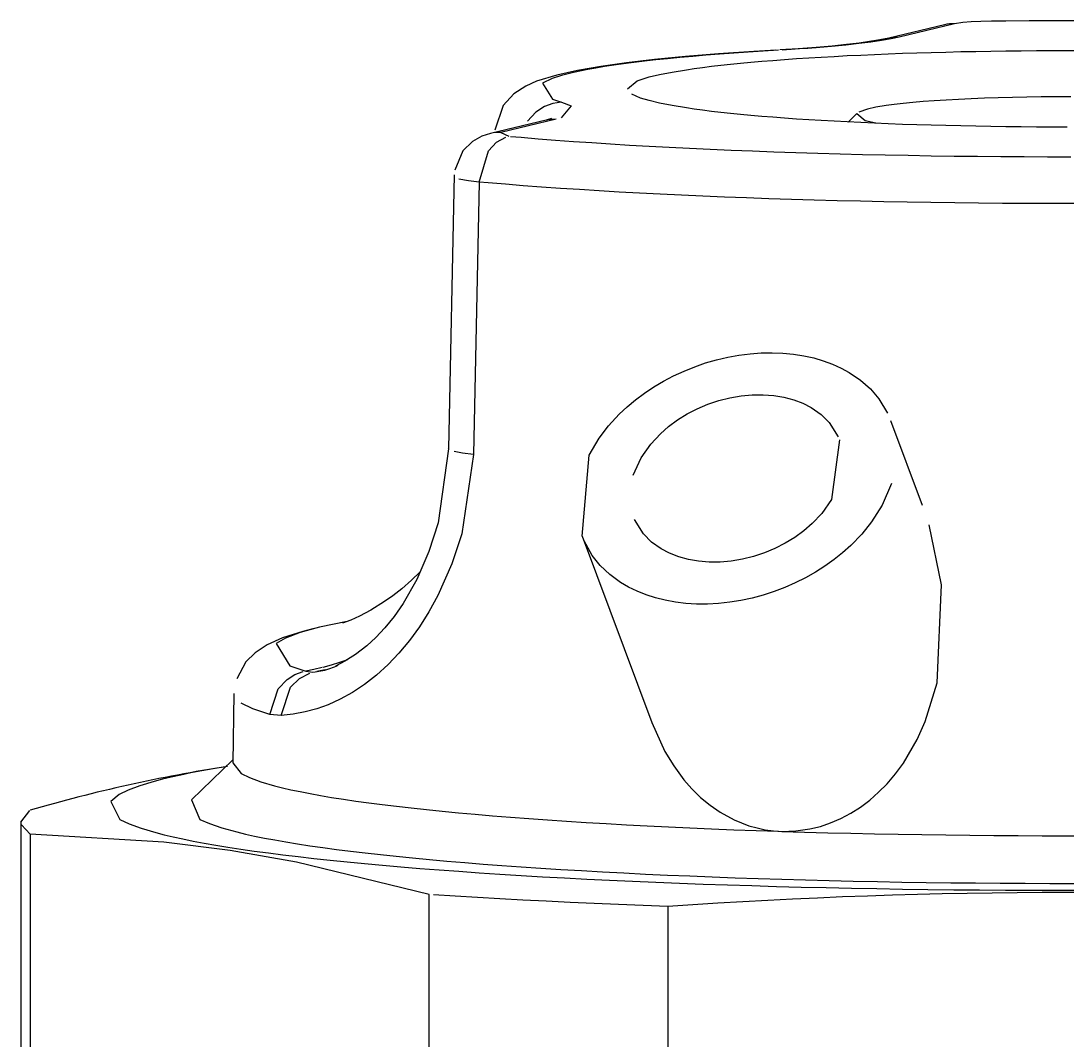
# Model space of a CAD drawing. Header units: millimetres. Extents: x 441156 to 441876, y 4514765 to 4515211.
# Drawn here: x 441593.1931 to 441593.2526, y 4515154.0418 to 4515154.0998 of the extents above; entities that cross this region are included whole.
import ezdxf

# ---------------------------------------------------------------- set-up
doc = ezdxf.new("R2010")
doc.units = ezdxf.units.MM
doc.layers.add('Terminale_sfiato', color=7, linetype='Continuous')

msp = doc.modelspace()

# ---------------------------------------------------------------- linework, layer by layer
at = {"layer": 'Terminale_sfiato', "color": 254, "linetype": 'Continuous'}
for p, q in [((441593.2461963138, 4515154.099668151), (441593.2430374305, 4515154.09891173)), ((441593.2456141264, 4515154.099608931), (441593.2424552431, 4515154.09885251)), ((441593.240640217, 4515154.094562425), (441593.2401495135, 4515154.094075464)), ((441593.2229600949, 4515154.094184232), (441593.2198011908, 4515154.093427805)), ((441593.2235422822, 4515154.094243452), (441593.2203833781, 4515154.093487025)), ((441593.2232665786, 4515154.094270693), (441593.2229600949, 4515154.094184232)), ((441593.2200513651, 4515154.093522525), (441593.2200507525, 4515154.093487565)), ((441593.2177358917, 4515154.091079105), (441593.2174206437, 4515154.075492663)), ((441593.2191632973, 4515154.090660386), (441593.2188356052, 4515154.075168245)), ((441593.2443801439, 4515154.072258892), (441593.2425743055, 4515154.077086295)), ((441593.2174206476, 4515154.075492682), (441593.2174337266, 4515154.075516032)), ((441593.2250128314, 4515154.070516887), (441593.228978175, 4515154.059916651)), ((441593.2098281646, 4515154.062799058), (441593.2102728894, 4515154.062874145)), ((441593.2052071578, 4515154.061570924), (441593.2051378895, 4515154.057617657)), ((441593.2079040179, 4515154.060308601), (441593.2072463406, 4515154.060365496)), ((441593.2051410666, 4515154.057798975), (441593.202792752, 4515154.055509203)), ((441593.1930942032, 4515154.054242954), (441593.1930942032, 4515154.030216366)), ((441593.1936132465, 4515154.053559479), (441593.1936132465, 4515154.036506255)), ((441593.2163123654, 4515154.033079637), (441593.2163123654, 4515154.050132861)), ((441593.2298950843, 4515154.049449388), (441593.2298950843, 4515154.032396163))]:
    msp.add_line(p, q, dxfattribs=at)
for points in [[(441593.2483032424, 4515154.099810477, 0), (441593.2480974898, 4515154.099807976, 0), (441593.2478948241, 4515154.099803997, 0), (441593.2476909795, 4515154.099798383, 0), (441593.2474933717, 4515154.099791274, 0), (441593.2473087164, 4515154.099782978, 0), (441593.2471325876, 4515154.099773376, 0), (441593.2469615557, 4515154.099762199, 0), (441593.2468020872, 4515154.099749789, 0), (441593.24665936, 4515154.099736634, 0), (441593.2465296356, 4515154.099722493, 0), (441593.2464107082, 4515154.099707012, 0), (441593.2463073633, 4515154.099690703, 0), (441593.246248196, 4515154.099679563, 0), (441593.2461963138, 4515154.099668151, 0)], [(441593.2531045691, 4515154.099828365, 0), (441593.2517730353, 4515154.099827958, 0), (441593.2504422425, 4515154.099824065, 0), (441593.2491133915, 4515154.099816691, 0), (441593.2483032424, 4515154.099810477, 0)], [(441593.2424552431, 4515154.09885251, 0), (441593.2421821649, 4515154.098792468, 0), (441593.2418248793, 4515154.09872527, 0), (441593.2413519558, 4515154.098648918, 0), (441593.2407611276, 4515154.098567086, 0), (441593.2400543249, 4515154.098483058, 0), (441593.2392373988, 4515154.098399671, 0), (441593.2383182712, 4515154.098319201, 0), (441593.2373058441, 4515154.098243413, 0), (441593.2362588616, 4515154.098176572, 0), (441593.2360323272, 4515154.098163461, 0)], [(441593.2430374305, 4515154.09891173, 0), (441593.2428190681, 4515154.098862151, 0), (441593.2425809861, 4515154.098813266, 0), (441593.2423234745, 4515154.098765136, 0), (441593.2420468471, 4515154.098717818, 0), (441593.2417514407, 4515154.09867137, 0), (441593.2414376155, 4515154.098625849, 0), (441593.2411057537, 4515154.09858131, 0), (441593.2407562596, 4515154.098537808, 0), (441593.2403895591, 4515154.098495396, 0), (441593.2400060988, 4515154.098454125, 0), (441593.2396063461, 4515154.098414045, 0), (441593.2391907878, 4515154.098375206, 0), (441593.2387599305, 4515154.098337654, 0), (441593.2383142989, 4515154.098301436, 0), (441593.2378544359, 4515154.098266595, 0), (441593.237380902, 4515154.098233175, 0), (441593.2368942739, 4515154.098201214, 0), (441593.2363951446, 4515154.098170754, 0), (441593.2361743012, 4515154.098157982, 0)], [(441593.2430374305, 4515154.09891173, 0), (441593.2429554434, 4515154.098912813, 0), (441593.2428735563, 4515154.098910861, 0), (441593.2427918689, 4515154.098905875, 0), (441593.2427104806, 4515154.098897863, 0), (441593.2426294907, 4515154.098886834, 0), (441593.2425489977, 4515154.0988728, 0), (441593.2424690999, 4515154.09885578, 0), (441593.2424579869, 4515154.098853164, 0)], [(441593.2360323272, 4515154.098163461, 0), (441593.2347818519, 4515154.098088389, 0), (441593.2327695466, 4515154.097949364, 0), (441593.2308840082, 4515154.097794822, 0), (441593.2291350896, 4515154.09762491, 0), (441593.2275301006, 4515154.097439216, 0), (441593.2260724041, 4515154.097236067, 0), (441593.224758001, 4515154.097010632, 0), (441593.2235652146, 4515154.096748477, 0), (441593.2224264254, 4515154.096398258, 0), (441593.221806991, 4515154.096123585, 0), (441593.2213831506, 4515154.095870983, 0), (441593.2211192122, 4515154.095672432, 0), (441593.2208926172, 4515154.095465817, 0), (441593.2206968906, 4515154.095249851, 0), (441593.2205266372, 4515154.095021184, 0), (441593.2203799784, 4515154.094777478, 0), (441593.2202575774, 4515154.094518077, 0), (441593.2201614951, 4515154.094244166, 0), (441593.2200888325, 4515154.09392795, 0), (441593.2200542325, 4515154.093608598, 0), (441593.2200513541, 4515154.093521896, 0)], [(441593.2361743012, 4515154.098157982, 0), (441593.2353062612, 4515154.098106703, 0), (441593.2344592839, 4515154.098052814, 0), (441593.2336344012, 4515154.097996381, 0), (441593.2328326181, 4515154.097937474, 0), (441593.2320549115, 4515154.097876163, 0), (441593.2313022288, 4515154.097812525, 0), (441593.2305754871, 4515154.097746637, 0), (441593.2298755719, 4515154.097678578, 0), (441593.2292033357, 4515154.09760843, 0), (441593.2285595977, 4515154.097536282, 0), (441593.2279451423, 4515154.097462218, 0), (441593.2273607178, 4515154.097386332, 0), (441593.2268070366, 4515154.097308714, 0), (441593.226284773, 4515154.097229458, 0), (441593.2257945634, 4515154.097148663, 0), (441593.2253370049, 4515154.097066426, 0), (441593.2249126552, 4515154.096982847, 0), (441593.2245220313, 4515154.096898029, 0), (441593.2241656089, 4515154.096812073, 0), (441593.2238438224, 4515154.096725087, 0), (441593.2235570638, 4515154.096637174, 0), (441593.2233056825, 4515154.096548443, 0), (441593.2230899847, 4515154.096459, 0), (441593.2229102333, 4515154.096368957, 0), (441593.2227666472, 4515154.096278422, 0), (441593.2226594015, 4515154.096187505, 0), (441593.2225886266, 4515154.096096316, 0), (441593.2225544089, 4515154.096004969, 0), (441593.2225567901, 4515154.095913573, 0), (441593.2225957673, 4515154.09582224, 0), (441593.2226712929, 4515154.095731081, 0), (441593.222783275, 4515154.095640208, 0), (441593.2229315771, 4515154.09554973, 0), (441593.2231160185, 4515154.095459758, 0), (441593.2233363746, 4515154.095370403, 0), (441593.2235923768, 4515154.095281772, 0), (441593.2238438224, 4515154.095205345, 0)], [(441593.2275942032, 4515154.095965216, 0), (441593.2276094325, 4515154.096041258, 0), (441593.227655102, 4515154.096117208, 0), (441593.2277311558, 4515154.096192973, 0), (441593.2278375015, 4515154.096268459, 0), (441593.2279740094, 4515154.096343577, 0), (441593.2281405132, 4515154.096418234, 0), (441593.22833681, 4515154.096492338, 0), (441593.2285626608, 4515154.096565801, 0), (441593.2288177903, 4515154.096638531, 0), (441593.2291018877, 4515154.096710442, 0), (441593.2294146068, 4515154.096781444, 0), (441593.2297555667, 4515154.096851452, 0), (441593.230124352, 4515154.09692038, 0), (441593.2305205134, 4515154.096988144, 0), (441593.2309435681, 4515154.097054663, 0), (441593.2313930008, 4515154.097119854, 0), (441593.2318682639, 4515154.097183638, 0), (441593.2323687783, 4515154.097245937, 0), (441593.2328939343, 4515154.097306677, 0), (441593.2334430921, 4515154.097365782, 0), (441593.2340155825, 4515154.09742318, 0), (441593.2346107081, 4515154.097478802, 0), (441593.2352277439, 4515154.097532581, 0), (441593.235865938, 4515154.09758445, 0), (441593.2365245129, 4515154.097634345, 0), (441593.2372026662, 4515154.097682208, 0), (441593.2378995718, 4515154.097727978, 0), (441593.2386143805, 4515154.097771601, 0), (441593.2393462215, 4515154.097813022, 0), (441593.2400942031, 4515154.097852193, 0), (441593.240857414, 4515154.097889065, 0), (441593.2416349244, 4515154.097923593, 0), (441593.242425787, 4515154.097955734, 0), (441593.2432290383, 4515154.097985451, 0), (441593.2440436995, 4515154.098012706, 0), (441593.2448687782, 4515154.098037467, 0), (441593.2457032692, 4515154.098059703, 0), (441593.2465461557, 4515154.098079387, 0), (441593.2473964108, 4515154.098096495, 0), (441593.2482529986, 4515154.098111007, 0), (441593.2491148756, 4515154.098122905, 0), (441593.2499809915, 4515154.098132174, 0), (441593.2508502912, 4515154.098138802, 0), (441593.2517217157, 4515154.098142782, 0), (441593.252594203, 4515154.098144109, 0), (441593.2534666905, 4515154.098142782, 0)], [(441593.2361743012, 4515154.098157982, 0), (441593.2361266161, 4515154.098162834, 0), (441593.2360789891, 4515154.098164644, 0), (441593.2360318209, 4515154.098163432, 0)], [(441593.2525942033, 4515154.093786323, 0), (441593.2517217159, 4515154.09378765, 0), (441593.2508502915, 4515154.09379163, 0), (441593.2499809918, 4515154.093798258, 0), (441593.2491148758, 4515154.093807527, 0), (441593.2482529989, 4515154.093819425, 0), (441593.2473964111, 4515154.093833936, 0), (441593.2465461559, 4515154.093851045, 0), (441593.2457032694, 4515154.093870729, 0), (441593.2448687785, 4515154.093892965, 0), (441593.2440436998, 4515154.093917726, 0), (441593.2432290385, 4515154.093944981, 0), (441593.2424257873, 4515154.093974697, 0), (441593.2416349247, 4515154.094006839, 0), (441593.2408574143, 4515154.094041367, 0), (441593.2400942033, 4515154.094078239, 0), (441593.2393462217, 4515154.09411741, 0), (441593.2386143808, 4515154.094158831, 0), (441593.2378995721, 4515154.094202454, 0), (441593.2372026665, 4515154.094248224, 0), (441593.2365245131, 4515154.094296087, 0), (441593.2358659382, 4515154.094345982, 0), (441593.2352277441, 4515154.094397851, 0), (441593.2346107083, 4515154.09445163, 0), (441593.2340155827, 4515154.094507252, 0), (441593.2334430923, 4515154.09456465, 0), (441593.2328939345, 4515154.094623756, 0), (441593.2323687784, 4515154.094684495, 0), (441593.231868264, 4515154.094746795, 0), (441593.2313930009, 4515154.094810578, 0), (441593.2309435682, 4515154.09487577, 0), (441593.2305205135, 4515154.094942288, 0), (441593.2301243522, 4515154.095010052, 0), (441593.2297555669, 4515154.095078981, 0), (441593.2294146069, 4515154.095148988, 0), (441593.2291018878, 4515154.09521999, 0), (441593.2288177904, 4515154.0952919, 0), (441593.2285626609, 4515154.095364631, 0), (441593.2283368101, 4515154.095438094, 0), (441593.2281405132, 4515154.095512198, 0), (441593.2279740094, 4515154.095586855, 0), (441593.2278375015, 4515154.095661973, 0), (441593.2277311559, 4515154.09573746, 0), (441593.227655102, 4515154.095813224, 0), (441593.2276094325, 4515154.095889173, 0), (441593.2275942032, 4515154.095965216, 0)], [(441593.2527996224, 4515154.09551664, 0), (441593.2523807646, 4515154.095516628, 0), (441593.251962167, 4515154.095515341, 0), (441593.2515443393, 4515154.095512782, 0), (441593.2511277908, 4515154.095508954, 0), (441593.2507130288, 4515154.095503862, 0), (441593.2503005587, 4515154.09549751, 0), (441593.2498908832, 4515154.095489909, 0), (441593.2494845012, 4515154.095481065, 0), (441593.2490819079, 4515154.095470991, 0), (441593.2486835938, 4515154.095459699, 0), (441593.2482900441, 4515154.095447201, 0), (441593.2479017384, 4515154.095433515, 0), (441593.2475191498, 4515154.095418655, 0), (441593.2471427443, 4515154.095402641, 0), (441593.2467729806, 4515154.095385492, 0), (441593.2464103092, 4515154.095367229, 0), (441593.2460551718, 4515154.095347873, 0), (441593.2457080013, 4515154.095327449, 0), (441593.2453692206, 4515154.095305982, 0), (441593.2450392424, 4515154.095283497, 0), (441593.2447184687, 4515154.095260022, 0), (441593.2444072904, 4515154.095235585, 0), (441593.2441060866, 4515154.095210218, 0), (441593.2438152243, 4515154.095183949, 0), (441593.2435350578, 4515154.095156812, 0), (441593.2432659285, 4515154.095128839, 0), (441593.2430081642, 4515154.095100065, 0), (441593.2427620791, 4515154.095070523, 0), (441593.2425279728, 4515154.095040252, 0), (441593.2423061308, 4515154.095009287, 0), (441593.2420968231, 4515154.094977666, 0), (441593.2419003049, 4515154.094945427, 0), (441593.2417168156, 4515154.094912611, 0), (441593.2415465786, 4515154.094879256, 0), (441593.2413898016, 4515154.094845404, 0), (441593.2412466753, 4515154.094811095, 0), (441593.2411173743, 4515154.094776372, 0), (441593.241002056, 4515154.094741277, 0), (441593.240900861, 4515154.094705853, 0), (441593.2408139125, 4515154.094670142, 0), (441593.2407413165, 4515154.094634188, 0), (441593.2406831613, 4515154.094598036, 0), (441593.240640217, 4515154.094562425, 0)], [(441593.2238438224, 4515154.095205345, 0), (441593.2237603283, 4515154.095201622, 0), (441593.2236769359, 4515154.095194868, 0), (441593.2235937469, 4515154.095185093, 0), (441593.2235108625, 4515154.095172308, 0), (441593.2234283838, 4515154.095156529, 0), (441593.2233464113, 4515154.095137776, 0), (441593.2232650447, 4515154.09511607, 0), (441593.2231843833, 4515154.09509144, 0), (441593.2231045254, 4515154.095063913, 0), (441593.2230255681, 4515154.095033525, 0), (441593.2229476078, 4515154.095000311, 0), (441593.2228707394, 4515154.094964313, 0), (441593.2227950565, 4515154.094925575, 0), (441593.2227206514, 4515154.094884142, 0), (441593.2226476147, 4515154.094840067, 0), (441593.2225760354, 4515154.094793404, 0), (441593.2225060007, 4515154.094744207, 0), (441593.2224375959, 4515154.094692538, 0), (441593.2223709043, 4515154.09463846, 0), (441593.2223060074, 4515154.094582038, 0), (441593.222242984, 4515154.094523341, 0), (441593.222181911, 4515154.09446244, 0), (441593.2221228628, 4515154.094399411, 0), (441593.2220659112, 4515154.094334329, 0), (441593.2220111258, 4515154.094267275, 0), (441593.2219585733, 4515154.094198328, 0), (441593.2219083176, 4515154.094127575, 0), (441593.2218604201, 4515154.0940551, 0), (441593.221814939, 4515154.093980992, 0), (441593.2217719298, 4515154.093905342, 0), (441593.2217684047, 4515154.093898871, 0)], [(441593.2238438224, 4515154.095205345, 0), (441593.2240104445, 4515154.095154263, 0), (441593.2241565106, 4515154.095102706, 0), (441593.2242818425, 4515154.095050735, 0), (441593.2243862877, 4515154.094998416, 0), (441593.2244697189, 4515154.094945809, 0), (441593.2245320345, 4515154.094892981, 0), (441593.2245731584, 4515154.094839997, 0), (441593.2245930408, 4515154.094786919, 0), (441593.2245916572, 4515154.094733813, 0), (441593.2245690093, 4515154.094680743, 0), (441593.2245251249, 4515154.094627775, 0), (441593.2244600573, 4515154.094574973, 0), (441593.2243738858, 4515154.0945224, 0), (441593.2242667155, 4515154.094470122, 0), (441593.2241386768, 4515154.094418202, 0), (441593.2239899258, 4515154.094366702, 0), (441593.2238206436, 4515154.094315687, 0), (441593.2236310366, 4515154.094265217, 0), (441593.2235422822, 4515154.094243452, 0)], [(441593.240640217, 4515154.094562425, 0), (441593.2406108594, 4515154.09452601, 0), (441593.2405961015, 4515154.094489526, 0), (441593.2405959615, 4515154.094453021, 0), (441593.2406104396, 4515154.094416536, 0), (441593.240639518, 4515154.094380119, 0), (441593.2406831613, 4515154.094343811, 0), (441593.2407413164, 4515154.094307659, 0), (441593.2408139124, 4515154.094271705, 0), (441593.2409008609, 4515154.094235995, 0), (441593.241002056, 4515154.094200571, 0), (441593.2411173743, 4515154.094165476, 0), (441593.2412466753, 4515154.094130753, 0), (441593.2413898015, 4515154.094096445, 0), (441593.2415465786, 4515154.094062592, 0), (441593.2417168155, 4515154.094029238, 0), (441593.2419003049, 4515154.093996421, 0), (441593.2419056556, 4515154.093995506, 0)], [(441593.2235422822, 4515154.094243452, 0), (441593.2234602952, 4515154.094244535, 0), (441593.2233784082, 4515154.094242583, 0), (441593.2232967207, 4515154.094237599, 0), (441593.2232153324, 4515154.094229585, 0), (441593.2231343425, 4515154.094218556, 0), (441593.2230538495, 4515154.094204523, 0), (441593.2229739517, 4515154.094187502, 0), (441593.2229600949, 4515154.094184232, 0)], [(441593.2198011943, 4515154.093427806, 0), (441593.2196566387, 4515154.093389965, 0), (441593.2195383786, 4515154.093353757, 0), (441593.2194228767, 4515154.093313271, 0), (441593.219305595, 4515154.093266455, 0), (441593.2191825811, 4515154.093210566, 0), (441593.2190516907, 4515154.093142695, 0), (441593.2189132812, 4515154.093060426, 0), (441593.2187703614, 4515154.092962639, 0), (441593.2186273573, 4515154.092849657, 0), (441593.2184884362, 4515154.092722615, 0), (441593.2183567728, 4515154.09258286, 0), (441593.218234634, 4515154.092431714, 0), (441593.2181236523, 4515154.092270441, 0), (441593.2180250412, 4515154.092100269, 0), (441593.2179397296, 4515154.091922404, 0), (441593.2178684421, 4515154.091738053, 0), (441593.2178117444, 4515154.091548427, 0), (441593.2177665836, 4515154.091334268, 0), (441593.2177404164, 4515154.091120006, 0), (441593.2177331451, 4515154.090973131, 0)], [(441593.2191631812, 4515154.090660396, 0), (441593.2191709777, 4515154.090854136, 0), (441593.2191894863, 4515154.091047367, 0), (441593.2192185957, 4515154.091238922, 0), (441593.2192581301, 4515154.091427646, 0), (441593.2193078514, 4515154.091612402, 0), (441593.2193674596, 4515154.091792076, 0), (441593.2194365955, 4515154.091965585, 0), (441593.2195148421, 4515154.092131882, 0), (441593.2196017278, 4515154.092289966, 0), (441593.2196967286, 4515154.092438881, 0), (441593.2197992718, 4515154.092577732, 0), (441593.2199087393, 4515154.09270568, 0), (441593.2200244708, 4515154.092821956, 0), (441593.2201457687, 4515154.092925856, 0), (441593.2202719018, 4515154.093016755, 0), (441593.2204021093, 4515154.093094104, 0), (441593.2205356065, 4515154.093157439, 0), (441593.2206715883, 4515154.093206376, 0), (441593.2208092349, 4515154.093240621, 0), (441593.2209477165, 4515154.093259966, 0)], [(441593.2200531542, 4515154.09348814, 0), (441593.220051364, 4515154.093522464, 0)], [(441593.2203833781, 4515154.093487025, 0), (441593.2203205122, 4515154.093469768, 0), (441593.2202742753, 4515154.093452116, 0), (441593.2202444531, 4515154.093433666, 0), (441593.2202327947, 4515154.093415062, 0), (441593.2202390123, 4515154.093396964, 0), (441593.2202624229, 4515154.093378973, 0), (441593.2203043553, 4515154.093360703, 0), (441593.2203640155, 4515154.093342811, 0), (441593.2204386156, 4515154.093325914, 0), (441593.22052903, 4515154.093309613, 0), (441593.22063798, 4515154.093293584, 0), (441593.2207622184, 4515154.093278422, 0), (441593.2208519865, 4515154.093268966, 0), (441593.2209477165, 4515154.093259966, 0)], [(441593.2209477165, 4515154.093259966, 0), (441593.2215421881, 4515154.093208133, 0)], [(441593.2215421881, 4515154.093208133, 0), (441593.2225063328, 4515154.093128091, 0), (441593.2234976264, 4515154.093050608, 0), (441593.2245151745, 4515154.092975756, 0), (441593.2255580589, 4515154.092903601, 0), (441593.2266253386, 4515154.092834208, 0), (441593.2277160505, 4515154.092767641, 0), (441593.2288292106, 4515154.092703959, 0), (441593.2299638143, 4515154.09264322, 0), (441593.2311188378, 4515154.092585478, 0), (441593.2322932392, 4515154.092530785, 0), (441593.2334859584, 4515154.092479193, 0), (441593.2346959194, 4515154.092430744, 0), (441593.2359220305, 4515154.092385486, 0), (441593.2371631852, 4515154.092343457, 0), (441593.2384182637, 4515154.092304697, 0), (441593.2396861333, 4515154.092269239, 0), (441593.2409656503, 4515154.092237117, 0), (441593.2422556599, 4515154.092208358, 0), (441593.2435549982, 4515154.092182989, 0), (441593.2448624928, 4515154.092161033, 0), (441593.2461769639, 4515154.09214251, 0), (441593.2474972254, 4515154.092127436, 0), (441593.248822086, 4515154.092115825, 0), (441593.2501503502, 4515154.092107687, 0), (441593.2514808196, 4515154.09210303, 0), (441593.2528122936, 4515154.092101858, 0)], [(441593.2191631812, 4515154.090660396, 0), (441593.2191629711, 4515154.090660417, 0), (441593.2189719409, 4515154.090679849, 0), (441593.2187922418, 4515154.090700114, 0), (441593.2185511627, 4515154.090731138, 0), (441593.2183373856, 4515154.090763701, 0), (441593.2181505316, 4515154.090798107, 0), (441593.2179959327, 4515154.090833674, 0), (441593.2178798192, 4515154.090868616, 0), (441593.2177965303, 4515154.090904168, 0), (441593.217746886, 4515154.090940622, 0), (441593.2177331401, 4515154.090973039, 0)], [(441593.2530282057, 4515154.089437108, 0), (441593.2516596534, 4515154.089437746, 0), (441593.2502918994, 4515154.089441869, 0), (441593.248926112, 4515154.089449474, 0), (441593.2475634576, 4515154.089460554, 0), (441593.2462051004, 4515154.0894751, 0), (441593.2448522004, 4515154.0894931, 0), (441593.2435059134, 4515154.089514537, 0), (441593.2421673891, 4515154.089539394, 0), (441593.2408377711, 4515154.089567649, 0), (441593.2395181949, 4515154.08959928, 0), (441593.2382097876, 4515154.089634257, 0), (441593.236913667, 4515154.089672552, 0), (441593.23563094, 4515154.089714132, 0), (441593.2343627023, 4515154.089758961, 0), (441593.2331100372, 4515154.089807001, 0), (441593.2318740147, 4515154.089858212, 0), (441593.2306556905, 4515154.089912548, 0), (441593.2294561053, 4515154.089969964, 0), (441593.2282762836, 4515154.09003041, 0), (441593.2271172333, 4515154.090093836, 0), (441593.2259799445, 4515154.090160186, 0), (441593.2248653883, 4515154.090229406, 0), (441593.223774517, 4515154.090301435, 0), (441593.2227082623, 4515154.090376209, 0), (441593.2216675348, 4515154.090453669, 0), (441593.2206532237, 4515154.090533746, 0), (441593.2196661953, 4515154.090616373, 0), (441593.2191632973, 4515154.090660386, 0)], [(441593.2250128314, 4515154.070516887, 0), (441593.2249352351, 4515154.070740619, 0), (441593.2248684313, 4515154.07096808, 0), (441593.2248125015, 4515154.071198993, 0), (441593.2247675136, 4515154.071433078, 0), (441593.2247335226, 4515154.071670048, 0), (441593.2247105699, 4515154.071909615, 0), (441593.2246986834, 4515154.072151487, 0), (441593.2246978777, 4515154.072395369, 0), (441593.2247081536, 4515154.072640966, 0), (441593.2247294987, 4515154.072887975, 0), (441593.224761887, 4515154.073136098, 0), (441593.224805279, 4515154.073385032, 0), (441593.2248596218, 4515154.073634473, 0), (441593.2249248493, 4515154.073884117, 0), (441593.225000882, 4515154.074133662, 0), (441593.2250876271, 4515154.074382802, 0), (441593.2251849792, 4515154.074631233, 0), (441593.2252928194, 4515154.074878654, 0), (441593.2254110166, 4515154.075124762, 0), (441593.2255394266, 4515154.075369258, 0), (441593.2256778929, 4515154.075611846, 0), (441593.225826247, 4515154.075852226, 0), (441593.2259843081, 4515154.076090109, 0), (441593.2261518834, 4515154.076325203, 0), (441593.2263287691, 4515154.076557223, 0), (441593.2265147494, 4515154.076785886, 0), (441593.2267095979, 4515154.077010912, 0), (441593.2269130771, 4515154.077232028, 0), (441593.227124939, 4515154.077448965, 0), (441593.2273449257, 4515154.077661458, 0), (441593.2275727691, 4515154.07786925, 0), (441593.2278081916, 4515154.078072084, 0), (441593.2280509063, 4515154.078269715, 0), (441593.2283006176, 4515154.078461904, 0), (441593.2285570212, 4515154.078648414, 0), (441593.2288198047, 4515154.078829019, 0), (441593.2290886479, 4515154.0790035, 0), (441593.2293632234, 4515154.079171642, 0), (441593.2296431966, 4515154.079333241, 0), (441593.2299282264, 4515154.079488101, 0), (441593.2302179655, 4515154.079636034, 0), (441593.2305120609, 4515154.079776857, 0), (441593.2308101543, 4515154.079910401, 0), (441593.2311118827, 4515154.080036502, 0), (441593.2314168781, 4515154.080155008, 0), (441593.2317247692, 4515154.080265772, 0), (441593.2320351808, 4515154.080368659, 0), (441593.2323477348, 4515154.080463547, 0), (441593.2326620503, 4515154.080550319, 0), (441593.2329777444, 4515154.080628867, 0), (441593.2332944324, 4515154.080699098, 0), (441593.2336117285, 4515154.080760925, 0), (441593.2339292462, 4515154.080814274, 0), (441593.2342465986, 4515154.080859078, 0), (441593.234563399, 4515154.080895284, 0), (441593.2348792615, 4515154.080922848, 0), (441593.2351938013, 4515154.080941735, 0), (441593.2355066351, 4515154.080951924, 0), (441593.2358173818, 4515154.0809534, 0), (441593.2361256627, 4515154.080946163, 0), (441593.2364311024, 4515154.080930222, 0), (441593.2367333287, 4515154.080905595, 0), (441593.2370319733, 4515154.080872313, 0), (441593.2373266724, 4515154.080830418, 0), (441593.237617067, 4515154.080779958, 0), (441593.2379028032, 4515154.080720996, 0), (441593.238183533, 4515154.080653603, 0), (441593.2384589142, 4515154.080577863, 0), (441593.2387286115, 4515154.080493867, 0), (441593.2389922962, 4515154.080401718, 0), (441593.239249647, 4515154.080301527, 0), (441593.2395003504, 4515154.080193417, 0), (441593.239744101, 4515154.08007752, 0), (441593.2399806018, 4515154.079953976, 0), (441593.2402095646, 4515154.079822936, 0), (441593.2404307105, 4515154.079684561, 0), (441593.2406437701, 4515154.079539018, 0), (441593.2408484838, 4515154.079386485, 0), (441593.2410446022, 4515154.079227148, 0), (441593.2412318863, 4515154.0790612, 0), (441593.2414101079, 4515154.078888844, 0), (441593.24157905, 4515154.078710291, 0), (441593.2417385067, 4515154.078525756, 0), (441593.2418882836, 4515154.078335466, 0), (441593.2420281984, 4515154.078139652, 0), (441593.2421580806, 4515154.077938554, 0), (441593.2422777719, 4515154.077732414, 0), (441593.2423871265, 4515154.077521486, 0), (441593.2424860112, 4515154.077306026, 0), (441593.2425743055, 4515154.077086295, 0)], [(441593.2279204896, 4515154.073987897, 0), (441593.227976819, 4515154.074154064, 0), (441593.2280402351, 4515154.074319801, 0), (441593.2281106608, 4515154.074484908, 0), (441593.2281880103, 4515154.074649181, 0), (441593.2282721893, 4515154.074812423, 0), (441593.2283630952, 4515154.074974432, 0), (441593.2284606173, 4515154.075135012, 0), (441593.2285646368, 4515154.075293968, 0), (441593.2286750269, 4515154.075451106, 0), (441593.2287916532, 4515154.075606233, 0), (441593.2289143736, 4515154.075759163, 0), (441593.2290430385, 4515154.075909707, 0), (441593.2291774912, 4515154.076057683, 0), (441593.2293175678, 4515154.07620291, 0), (441593.2294630979, 4515154.076345212, 0), (441593.2296139039, 4515154.076484414, 0), (441593.2297698021, 4515154.076620348, 0), (441593.2299306028, 4515154.076752848, 0), (441593.2300961098, 4515154.076881751, 0), (441593.2302661216, 4515154.077006903, 0), (441593.2304404311, 4515154.077128149, 0), (441593.2306188259, 4515154.077245343, 0), (441593.2308010886, 4515154.07735834, 0), (441593.2309869971, 4515154.077467004, 0), (441593.2311763251, 4515154.077571203, 0), (441593.2313688418, 4515154.077670808, 0), (441593.2315643126, 4515154.0777657, 0), (441593.2317624994, 4515154.077855762, 0), (441593.2319631607, 4515154.077940885, 0), (441593.2321660522, 4515154.078020965, 0), (441593.2323709265, 4515154.078095904, 0), (441593.2325775341, 4515154.07816561, 0), (441593.2327856232, 4515154.07823, 0), (441593.2329949404, 4515154.078288996, 0), (441593.2332052306, 4515154.078342522, 0), (441593.2334162375, 4515154.078390518, 0), (441593.2336277042, 4515154.078432922, 0), (441593.2338393729, 4515154.078469684, 0), (441593.2340509859, 4515154.078500758, 0), (441593.2342622852, 4515154.078526108, 0), (441593.2344730135, 4515154.078545701, 0), (441593.234682914, 4515154.078559513, 0), (441593.2348917309, 4515154.07856753, 0), (441593.2350992099, 4515154.078569739, 0), (441593.2353050982, 4515154.07856614, 0), (441593.2355091449, 4515154.078556735, 0), (441593.2357111015, 4515154.078541538, 0), (441593.2359107218, 4515154.078520564, 0), (441593.2361077627, 4515154.078493843, 0), (441593.2363019841, 4515154.078461404, 0), (441593.2364931494, 4515154.078423288, 0), (441593.2366810257, 4515154.078379541, 0), (441593.236865384, 4515154.078330216, 0), (441593.2370459998, 4515154.078275374, 0), (441593.2372226531, 4515154.078215082, 0), (441593.2373951285, 4515154.078149412, 0), (441593.237563216, 4515154.078078445, 0), (441593.2377267107, 4515154.078002268, 0), (441593.2378854135, 4515154.077920972, 0), (441593.238039131, 4515154.077834658, 0), (441593.238187676, 4515154.077743431, 0), (441593.2383308674, 4515154.0776474, 0), (441593.2384685309, 4515154.077546684, 0), (441593.2386004986, 4515154.077441406, 0), (441593.2387266097, 4515154.077331692, 0), (441593.2388467108, 4515154.077217678, 0), (441593.2389606554, 4515154.077099501, 0), (441593.2390683047, 4515154.076977307, 0), (441593.2391695275, 4515154.076851244, 0), (441593.2392642005, 4515154.076721465, 0), (441593.2393522084, 4515154.076588129, 0), (441593.239433444, 4515154.076451398, 0), (441593.2395078082, 4515154.076311438, 0), (441593.2395752106, 4515154.076168421, 0), (441593.2396355689, 4515154.07602252, 0), (441593.2396473932, 4515154.075991394, 0)], [(441593.2425743055, 4515154.077086295, 0), (441593.2426519018, 4515154.076862563, 0), (441593.2427187056, 4515154.076635102, 0), (441593.2427746355, 4515154.076404189, 0), (441593.2428196234, 4515154.076170105, 0), (441593.2428536143, 4515154.075933134, 0), (441593.2428765671, 4515154.075693567, 0), (441593.2428884535, 4515154.075451695, 0), (441593.2428892593, 4515154.075207813, 0), (441593.2428789834, 4515154.074962216, 0), (441593.2428576383, 4515154.074715207, 0), (441593.24282525, 4515154.074467084, 0), (441593.242781858, 4515154.07421815, 0), (441593.2427275151, 4515154.073968709, 0), (441593.2426622877, 4515154.073719065, 0), (441593.2426031868, 4515154.073522132, 0)], [(441593.2396473932, 4515154.075991394, 0), (441593.2396991241, 4515154.075842239, 0), (441593.2397436599, 4515154.075690598, 0), (441593.2397809465, 4515154.075536656, 0), (441593.2398109384, 4515154.0753806, 0), (441593.2398335991, 4515154.07522262, 0), (441593.2398489009, 4515154.075062908, 0), (441593.2398568252, 4515154.07490166, 0), (441593.2398573624, 4515154.074739072, 0), (441593.2398505117, 4515154.074575341, 0), (441593.2398362817, 4515154.074410669, 0), (441593.2398146895, 4515154.074245254, 0), (441593.2397857615, 4515154.074079297, 0), (441593.2397495329, 4515154.073913003, 0), (441593.2397060479, 4515154.073746573, 0), (441593.2396553595, 4515154.073580211, 0), (441593.2395975293, 4515154.073414117, 0), (441593.239532628, 4515154.073248496, 0), (441593.2394607345, 4515154.073083549, 0), (441593.2393819364, 4515154.072919477, 0), (441593.2392963297, 4515154.072756479, 0), (441593.2392040188, 4515154.072594755, 0), (441593.2391051161, 4515154.072434501, 0), (441593.2389997421, 4515154.072275912, 0), (441593.2388880252, 4515154.072119183, 0), (441593.2387701014, 4515154.071964503, 0), (441593.2386461145, 4515154.071812062, 0), (441593.2385162155, 4515154.071662044, 0), (441593.2383805627, 4515154.071514633, 0), (441593.2382393215, 4515154.071370008, 0), (441593.2380926636, 4515154.071228346, 0), (441593.2379407681, 4515154.071089819, 0), (441593.2377838197, 4515154.070954596, 0), (441593.2376220099, 4515154.070822841, 0), (441593.2374555357, 4515154.070694716, 0), (441593.2372846, 4515154.070570376, 0), (441593.237109411, 4515154.070449973, 0), (441593.2369301821, 4515154.070333652, 0), (441593.2367471319, 4515154.070221557, 0), (441593.2365604831, 4515154.070113825, 0), (441593.2363704632, 4515154.070010584, 0), (441593.2361773038, 4515154.069911962, 0), (441593.2359812402, 4515154.06981808, 0), (441593.2357825112, 4515154.069729051, 0), (441593.2355813591, 4515154.069644984, 0), (441593.2353780287, 4515154.069565981, 0), (441593.2351727679, 4515154.069492138, 0), (441593.2349658269, 4515154.069423545, 0), (441593.2347574576, 4515154.069360287, 0), (441593.2345479139, 4515154.06930244, 0), (441593.2343374512, 4515154.069250073, 0), (441593.2341263259, 4515154.069203253, 0), (441593.2339147951, 4515154.069162034, 0), (441593.2337031167, 4515154.069126469, 0), (441593.2334915484, 4515154.0690966, 0), (441593.2332803481, 4515154.069072463, 0), (441593.2330697731, 4515154.069054087, 0), (441593.23286008, 4515154.069041495, 0), (441593.2326515241, 4515154.069034703, 0), (441593.2324443596, 4515154.069033719, 0), (441593.232238839, 4515154.069038543, 0), (441593.2320352125, 4515154.069049171, 0), (441593.2318337283, 4515154.069065589, 0), (441593.2316346319, 4515154.069087776, 0), (441593.2314381659, 4515154.069115707, 0), (441593.2312445695, 4515154.069149347, 0), (441593.2310540787, 4515154.069188654, 0), (441593.2308669255, 4515154.069233583, 0), (441593.230683338, 4515154.069284076, 0), (441593.2305035398, 4515154.069340074, 0), (441593.23032775, 4515154.069401506, 0), (441593.2301561828, 4515154.069468301, 0), (441593.2299890472, 4515154.069540374, 0), (441593.2298265468, 4515154.069617638, 0), (441593.2296688796, 4515154.069700001, 0), (441593.2295162377, 4515154.069787361, 0), (441593.2293688071, 4515154.069879611, 0), (441593.2292267674, 4515154.06997664, 0), (441593.2290902916, 4515154.070078328, 0), (441593.228959546, 4515154.070184554, 0), (441593.2288346899, 4515154.070295185, 0), (441593.2287158755, 4515154.070410089, 0), (441593.2286032475, 4515154.070529125, 0), (441593.228496943, 4515154.070652148, 0), (441593.2283970917, 4515154.070779008, 0), (441593.2283038152, 4515154.07090955, 0), (441593.2282172271, 4515154.071043616, 0), (441593.2281374329, 4515154.071181042, 0), (441593.2280645298, 4515154.071321662, 0), (441593.2279986066, 4515154.071465301, 0), (441593.2279397438, 4515154.071611788, 0)], [(441593.2174206436, 4515154.075492663, 0), (441593.2173800156, 4515154.074604387, 0), (441593.2172959796, 4515154.07373618, 0), (441593.2171722016, 4515154.072890893, 0), (441593.217012294, 4515154.072071156, 0), (441593.2168197901, 4515154.071279384, 0), (441593.216598124, 4515154.070517781, 0), (441593.2162982919, 4515154.069646497, 0), (441593.2159667193, 4515154.068824667, 0), (441593.2156085987, 4515154.068055073, 0), (441593.2152288228, 4515154.067340188, 0), (441593.2148319867, 4515154.066682216, 0), (441593.2143184968, 4515154.065942771, 0), (441593.2137954608, 4515154.065298756, 0), (441593.2132770495, 4515154.064747652, 0), (441593.2127697134, 4515154.064281325, 0), (441593.2121214258, 4515154.063778435, 0), (441593.2115200792, 4515154.06339679, 0), (441593.2109828508, 4515154.063122172, 0)], [(441593.2188356052, 4515154.075168245, 0), (441593.2186101444, 4515154.075193313, 0), (441593.2183983756, 4515154.075219695, 0), (441593.2182025595, 4515154.075247256, 0), (441593.2180248517, 4515154.075275837, 0), (441593.2178672404, 4515154.075305251, 0), (441593.2177314851, 4515154.075335299, 0), (441593.2176190615, 4515154.075365755, 0), (441593.2175311134, 4515154.075396391, 0), (441593.2174684171, 4515154.075426968, 0), (441593.2174313593, 4515154.075457251, 0), (441593.2174199292, 4515154.075487011, 0), (441593.2174206476, 4515154.075492682, 0)], [(441593.2188356052, 4515154.075168245, 0), (441593.2187930808, 4515154.074236827, 0), (441593.2187055748, 4515154.073319599, 0), (441593.2185733657, 4515154.072416594, 0), (441593.2183969289, 4515154.07152786, 0), (441593.2181769407, 4515154.070653458, 0), (441593.2179142828, 4515154.069793468, 0), (441593.217610048, 4515154.068947982, 0), (441593.2172655484, 4515154.068117107, 0), (441593.2167966911, 4515154.067132281, 0), (441593.2162920368, 4515154.066214018, 0), (441593.2157542371, 4515154.065362494, 0), (441593.2151862532, 4515154.064577893, 0), (441593.2145913696, 4515154.063860406, 0), (441593.2139732071, 4515154.063210225, 0), (441593.2133133633, 4515154.062608808, 0), (441593.2126367438, 4515154.062079368, 0), (441593.2119487021, 4515154.061622121, 0), (441593.2112550516, 4515154.061237274, 0), (441593.2105620772, 4515154.06092502, 0), (441593.2099268239, 4515154.060701898, 0), (441593.2092610078, 4515154.060524477, 0), (441593.2085806876, 4515154.060393232, 0), (441593.2079040179, 4515154.060308601, 0)], [(441593.2426031868, 4515154.073522132, 0), (441593.2425186928, 4515154.073272881, 0), (441593.2424235686, 4515154.073024275, 0), (441593.24231793, 4515154.072776616, 0), (441593.2422019058, 4515154.072530205, 0), (441593.2420756373, 4515154.072285344, 0), (441593.2419392784, 4515154.07204233, 0), (441593.2417929952, 4515154.071801459, 0), (441593.241636966, 4515154.071563026, 0), (441593.2414713808, 4515154.071327319, 0), (441593.2412964414, 4515154.071094627, 0), (441593.2411123608, 4515154.070865233, 0), (441593.2409193635, 4515154.070639418, 0), (441593.2407176844, 4515154.070417454, 0), (441593.2405075694, 4515154.070199613, 0), (441593.2402892744, 4515154.069986161, 0), (441593.2400630654, 4515154.069777356, 0), (441593.239829218, 4515154.069573455, 0), (441593.2395880171, 4515154.069374707, 0), (441593.2393397565, 4515154.06918135, 0), (441593.2390847388, 4515154.068993623, 0), (441593.2388232745, 4515154.068811754, 0), (441593.2385556824, 4515154.068635964, 0), (441593.2382822883, 4515154.068466468, 0), (441593.2380034255, 4515154.068303471, 0), (441593.2377194336, 4515154.068147174, 0), (441593.2374306585, 4515154.067997765, 0), (441593.2371374523, 4515154.067855428, 0), (441593.2368401721, 4515154.067720334, 0), (441593.23653918, 4515154.067592651, 0), (441593.2362348429, 4515154.067472531, 0), (441593.2359275314, 4515154.067360123, 0), (441593.2356176201, 4515154.067255562, 0), (441593.2353054864, 4515154.067158977, 0), (441593.2349915106, 4515154.067070485, 0), (441593.2346760754, 4515154.066990193, 0), (441593.234359565, 4515154.066918201, 0), (441593.2340423649, 4515154.066854594, 0), (441593.2337248618, 4515154.066799452, 0), (441593.2334074423, 4515154.066752841, 0), (441593.2330904934, 4515154.066714817, 0), (441593.2327744009, 4515154.066685427, 0), (441593.2324595502, 4515154.066664708, 0), (441593.2321463248, 4515154.066652684, 0), (441593.2318351063, 4515154.066649369, 0), (441593.2315262739, 4515154.066654768, 0), (441593.2312202038, 4515154.066668875, 0), (441593.230917269, 4515154.066691671, 0), (441593.2306178385, 4515154.066723131, 0), (441593.2303222771, 4515154.066763214, 0), (441593.230030945, 4515154.066811872, 0), (441593.229744197, 4515154.066869047, 0), (441593.2294623827, 4515154.066934667, 0), (441593.2291858451, 4515154.067008654, 0), (441593.2289149214, 4515154.067090916, 0), (441593.2286499416, 4515154.067181355, 0), (441593.2283912284, 4515154.067279859, 0), (441593.2281390972, 4515154.06738631, 0), (441593.2278938551, 4515154.067500576, 0), (441593.2276558009, 4515154.067622519, 0), (441593.2274252246, 4515154.067751991, 0), (441593.2272024071, 4515154.067888833, 0), (441593.2269876201, 4515154.068032878, 0), (441593.2267811249, 4515154.068183952, 0), (441593.2265831733, 4515154.06834187, 0), (441593.2263940066, 4515154.06850644, 0), (441593.226213855, 4515154.068677462, 0), (441593.2260429381, 4515154.068854726, 0), (441593.2258814643, 4515154.069038017, 0), (441593.22572963, 4515154.069227112, 0), (441593.2255876205, 4515154.06942178, 0), (441593.2254556086, 4515154.069621785, 0), (441593.2253337552, 4515154.069826881, 0), (441593.2252222088, 4515154.070036821, 0), (441593.2251211053, 4515154.070251347, 0), (441593.2250305679, 4515154.070470199, 0), (441593.2250128314, 4515154.070516887, 0)], [(441593.2279397438, 4515154.071611788, 0), (441593.2278880129, 4515154.071760943, 0), (441593.227843477, 4515154.071912584, 0), (441593.2278061904, 4515154.072066526, 0), (441593.2277761985, 4515154.072222582, 0), (441593.2277535379, 4515154.072380562, 0), (441593.2277382361, 4515154.072540274, 0), (441593.2277303118, 4515154.072701522, 0), (441593.2277297746, 4515154.07286411, 0), (441593.2277366252, 4515154.073027841, 0), (441593.2277508553, 4515154.073192514, 0), (441593.2277724475, 4515154.073357929, 0), (441593.2278013755, 4515154.073523885, 0), (441593.2278376041, 4515154.073690179, 0), (441593.227881089, 4515154.073856609, 0), (441593.2279204896, 4515154.073987897, 0)], [(441593.2363631691, 4515154.053724683, 0), (441593.2367627574, 4515154.053723656, 0), (441593.2371637823, 4515154.053745962, 0), (441593.2375674895, 4515154.053792027, 0), (441593.2379701512, 4515154.053861739, 0), (441593.2385624874, 4515154.054008209, 0), (441593.239146943, 4515154.054205686, 0), (441593.2397270409, 4515154.054456498, 0), (441593.240291085, 4515154.05475651, 0), (441593.24084233, 4515154.05510812, 0), (441593.2413701369, 4515154.05550497, 0), (441593.2418772879, 4515154.055949219, 0), (441593.242355126, 4515154.056433094, 0), (441593.2428417369, 4515154.057003232, 0), (441593.2432893799, 4515154.057612084, 0), (441593.2437007795, 4515154.058261908, 0), (441593.2440703989, 4515154.058942159, 0), (441593.2443123649, 4515154.059452582, 0), (441593.2445316482, 4515154.059973828, 0), (441593.2449060819, 4515154.06105164, 0), (441593.2451983472, 4515154.062181645, 0), (441593.2454043418, 4515154.063339266, 0), (441593.245489253, 4515154.064062204, 0), (441593.2455427639, 4515154.064788548, 0), (441593.2455584406, 4515154.066256609, 0), (441593.2454521077, 4515154.067753823, 0), (441593.245224669, 4515154.069248644, 0), (441593.2450130924, 4515154.070210353, 0), (441593.244750977, 4515154.071162704, 0), (441593.2444367475, 4515154.072105438, 0), (441593.2443801689, 4515154.072258825, 0)], [(441593.2158086168, 4515154.068483416, 0), (441593.2153177151, 4515154.068007419, 0), (441593.2147598559, 4515154.067521428, 0), (441593.2142466225, 4515154.067120093, 0), (441593.2137817727, 4515154.066790961, 0), (441593.2133639035, 4515154.066521097, 0), (441593.212989179, 4515154.066299084, 0), (441593.2126533861, 4515154.066115784, 0), (441593.212353103, 4515154.065964325, 0), (441593.2120862907, 4515154.065839774, 0), (441593.2118526422, 4515154.065738779, 0), (441593.211653908, 4515154.065659276, 0), (441593.2114943263, 4515154.065600275, 0), (441593.2113812296, 4515154.065561701, 0), (441593.2113258571, 4515154.065544272, 0), (441593.2113227565, 4515154.065543354, 0)], [(441593.2097714338, 4515154.06525571, 0), (441593.2091188997, 4515154.065089015, 0), (441593.2079749941, 4515154.064723848, 0), (441593.2071067981, 4515154.064337233, 0), (441593.2069189323, 4515154.064231833, 0), (441593.2066878954, 4515154.064084386, 0), (441593.2064103335, 4515154.063876561, 0), (441593.2061029967, 4515154.063594548, 0), (441593.2058938897, 4515154.063358264, 0), (441593.2056930499, 4515154.063079585, 0), (441593.2055126373, 4515154.062757451, 0), (441593.2053660484, 4515154.062393834, 0), (441593.2052666879, 4515154.061994461, 0), (441593.2052263297, 4515154.061568927, 0)], [(441593.2116474544, 4515154.06566295, 0), (441593.2114595588, 4515154.065627657, 0), (441593.2100787105, 4515154.06533428, 0), (441593.2089727983, 4515154.065032181, 0), (441593.2081489737, 4515154.064723315, 0), (441593.2076125643, 4515154.064409678, 0), (441593.2073670387, 4515154.064093298, 0), (441593.2074139849, 4515154.063776222, 0), (441593.2077530991, 4515154.0634605, 0), (441593.2083821885, 4515154.063148174, 0), (441593.2092971848, 4515154.062841263, 0)], [(441593.2116726739, 4515154.063486073, 0), (441593.2112102184, 4515154.063324006, 0), (441593.2107430212, 4515154.063178706, 0), (441593.2102716513, 4515154.06305035, 0), (441593.2102351818, 4515154.063041169, 0)], [(441593.2072463406, 4515154.060365496, 0), (441593.207254217, 4515154.060528772, 0), (441593.2072728584, 4515154.060695029, 0), (441593.2073028196, 4515154.06086319, 0), (441593.2073445264, 4515154.061032068, 0), (441593.2073982508, 4515154.061200368, 0), (441593.2074640912, 4515154.06136673, 0), (441593.2075419567, 4515154.061529749, 0), (441593.2076315583, 4515154.061688012, 0), (441593.2077324072, 4515154.061840138, 0), (441593.2078438213, 4515154.061984819, 0), (441593.2079649397, 4515154.06212085, 0), (441593.2080947448, 4515154.062247167, 0), (441593.2082320903, 4515154.062362874, 0), (441593.2083757346, 4515154.062467261, 0), (441593.2085243757, 4515154.06255982, 0), (441593.2086766884, 4515154.062640245, 0), (441593.2088313586, 4515154.062708434, 0), (441593.2089871158, 4515154.06276447, 0), (441593.20914276, 4515154.06280861, 0), (441593.2092971848, 4515154.062841263, 0)], [(441593.2079040179, 4515154.060308601, 0), (441593.2079053019, 4515154.060472377, 0), (441593.2079170836, 4515154.060639182, 0), (441593.2079399534, 4515154.060807944, 0), (441593.2079743783, 4515154.060977468, 0), (441593.2080206779, 4515154.06114646, 0), (441593.2080790037, 4515154.061313553, 0), (441593.2081493216, 4515154.061477337, 0), (441593.2082314028, 4515154.061636396, 0), (441593.2083248197, 4515154.061789341, 0), (441593.2084289514, 4515154.061934857, 0), (441593.2085429966, 4515154.062071731, 0), (441593.2086659934, 4515154.062198894, 0), (441593.2087968466, 4515154.062315441, 0), (441593.2089343594, 4515154.062420655, 0), (441593.2090772677, 4515154.062514023, 0), (441593.2092242764, 4515154.062595233, 0), (441593.2093740932, 4515154.062664177, 0), (441593.2095254616, 4515154.062720935, 0), (441593.209677188, 4515154.06276576, 0), (441593.2098281646, 4515154.062799058, 0)], [(441593.2102351818, 4515154.063041169, 0), (441593.2097599603, 4515154.062931238, 0), (441593.2092971848, 4515154.062841263, 0)], [(441593.2103963004, 4515154.062907407, 0), (441593.2099312179, 4515154.062816728, 0), (441593.2098281646, 4515154.062799058, 0)], [(441593.2072463406, 4515154.060365496, 0), (441593.2062880038, 4515154.060686944, 0), (441593.2056291164, 4515154.061014065, 0), (441593.2052739394, 4515154.061344742, 0), (441593.2052071478, 4515154.061570358, 0)], [(441593.22897823, 4515154.059916504, 0), (441593.2292966413, 4515154.059139135, 0), (441593.2297252598, 4515154.058272226, 0), (441593.2299662317, 4515154.05785151, 0), (441593.2302242293, 4515154.057443163, 0), (441593.2305024288, 4515154.057044347, 0), (441593.2307989336, 4515154.056660002, 0), (441593.2312548184, 4515154.056138749, 0), (441593.2317492439, 4515154.055654131, 0), (441593.232289052, 4515154.055205893, 0), (441593.2328672924, 4515154.054806069, 0), (441593.2332576172, 4515154.054577794, 0), (441593.233661663, 4515154.054373681, 0), (441593.2340799751, 4515154.054194524, 0), (441593.2345011759, 4515154.054045218, 0), (441593.2349597832, 4515154.053916252, 0), (441593.2354283269, 4515154.053819041, 0), (441593.2358927851, 4515154.053755877, 0), (441593.2363631691, 4515154.053724683, 0)], [(441593.2047233704, 4515154.057391692, 0), (441593.2040352703, 4515154.057277841, 0), (441593.2033828081, 4515154.057162407, 0), (441593.2027664628, 4515154.057045474, 0), (441593.2021866866, 4515154.05692713, 0), (441593.201643905, 4515154.056807459, 0), (441593.2011385165, 4515154.056686552, 0), (441593.2006708918, 4515154.056564496, 0), (441593.2002413743, 4515154.056441381, 0), (441593.199850279, 4515154.056317296, 0), (441593.1994978932, 4515154.056192334, 0), (441593.1991844753, 4515154.056066586, 0), (441593.1989102555, 4515154.055940144, 0), (441593.1986754348, 4515154.055813101, 0), (441593.1984801858, 4515154.05568555, 0), (441593.1983246517, 4515154.055557585, 0), (441593.1982089466, 4515154.055429299, 0), (441593.1981331554, 4515154.055300789, 0), (441593.1980973338, 4515154.055172145, 0), (441593.1981015081, 4515154.055043465, 0), (441593.1981456752, 4515154.054914841, 0), (441593.1982298028, 4515154.05478637, 0), (441593.1983538289, 4515154.054658144, 0), (441593.1985176626, 4515154.054530257, 0), (441593.1987211838, 4515154.054402805, 0), (441593.1989642429, 4515154.05427588, 0), (441593.1992466617, 4515154.054149575, 0), (441593.1995682329, 4515154.054023983, 0), (441593.1999287204, 4515154.053899196, 0), (441593.2003278597, 4515154.053775307, 0), (441593.2007653579, 4515154.053652405, 0), (441593.2012408939, 4515154.053530581, 0), (441593.2017541185, 4515154.053409925, 0), (441593.2023046554, 4515154.053290525, 0), (441593.2028921003, 4515154.053172467, 0), (441593.2035160221, 4515154.053055841, 0), (441593.204175963, 4515154.05294073, 0), (441593.2048714386, 4515154.052827219, 0), (441593.2056019384, 4515154.052715392, 0), (441593.2063669264, 4515154.052605331, 0), (441593.2071658411, 4515154.052497116, 0), (441593.2079980961, 4515154.052390827, 0), (441593.2088630808, 4515154.052286542, 0), (441593.2097601602, 4515154.052184338, 0), (441593.2106886761, 4515154.052084289, 0), (441593.2116479469, 4515154.051986468, 0), (441593.2126372685, 4515154.051890948, 0), (441593.2136559151, 4515154.051797799, 0), (441593.2147031389, 4515154.051707089, 0), (441593.2157781713, 4515154.051618884, 0), (441593.2168802235, 4515154.051533251, 0), (441593.2180084866, 4515154.051450251, 0), (441593.2191621324, 4515154.051369944, 0), (441593.2203403145, 4515154.051292391, 0), (441593.2215421681, 4515154.051217647, 0), (441593.2227668111, 4515154.051145769, 0), (441593.2240133448, 4515154.051076808, 0), (441593.2252808543, 4515154.051010815, 0), (441593.2265684093, 4515154.05094784, 0), (441593.227875065, 4515154.050887927, 0), (441593.2291998623, 4515154.050831121, 0), (441593.230541829, 4515154.050777463, 0), (441593.2318999802, 4515154.050726994, 0), (441593.2332733191, 4515154.05067975, 0), (441593.2346608379, 4515154.050635764, 0), (441593.2360615181, 4515154.050595072, 0), (441593.2374743319, 4515154.050557701, 0), (441593.2388982423, 4515154.050523679, 0), (441593.2403322043, 4515154.050493031, 0), (441593.2417751655, 4515154.05046578, 0), (441593.243226067, 4515154.050441946, 0), (441593.2446838438, 4515154.050421545, 0), (441593.2461474261, 4515154.050404594, 0), (441593.2476157399, 4515154.050391105, 0), (441593.2490877073, 4515154.050381087, 0), (441593.2505622482, 4515154.050374548, 0), (441593.2520382804, 4515154.050371492, 0), (441593.2535147206, 4515154.050371923, 0)], [(441593.2051378895, 4515154.057617657, 0), (441593.2051557847, 4515154.05749759, 0), (441593.2052136626, 4515154.057377618, 0), (441593.2053114746, 4515154.057257843, 0), (441593.2054491381, 4515154.057138367, 0), (441593.205626537, 4515154.057019289, 0), (441593.205843522, 4515154.05690071, 0), (441593.2060999101, 4515154.05678273, 0), (441593.2063954851, 4515154.056665448, 0), (441593.2067299982, 4515154.056548964, 0), (441593.2071031671, 4515154.056433375, 0), (441593.2075146775, 4515154.056318779, 0), (441593.2079641825, 4515154.056205272, 0), (441593.2084513032, 4515154.056092951, 0), (441593.2089756292, 4515154.055981908, 0), (441593.2095367184, 4515154.05587224, 0), (441593.210134098, 4515154.055764037, 0), (441593.2107672644, 4515154.055657391, 0), (441593.211435684, 4515154.055552392, 0), (441593.2121387934, 4515154.055449129, 0), (441593.2128760002, 4515154.055347688, 0), (441593.2136466827, 4515154.055248154, 0), (441593.2144501917, 4515154.055150612, 0), (441593.2152858497, 4515154.055055145, 0), (441593.2161529526, 4515154.054961832, 0), (441593.2170507694, 4515154.054870752, 0), (441593.2179785434, 4515154.054781982, 0), (441593.2189354927, 4515154.054695596, 0), (441593.2199208108, 4515154.054611668, 0), (441593.2209336672, 4515154.054530269, 0), (441593.2219732081, 4515154.054451466, 0), (441593.2230385576, 4515154.054375325, 0), (441593.2241288175, 4515154.054301914, 0), (441593.2252430691, 4515154.054231291, 0), (441593.2263803731, 4515154.054163516, 0), (441593.2275397711, 4515154.054098648, 0), (441593.2287202859, 4515154.054036741, 0), (441593.2299209224, 4515154.053977846, 0), (441593.2311406688, 4515154.053922013, 0), (441593.232378497, 4515154.053869291, 0), (441593.2336333636, 4515154.053819722, 0), (441593.2349042111, 4515154.053773349, 0), (441593.2361899684, 4515154.05373021, 0), (441593.2363631691, 4515154.053724683, 0)], [(441593.202792752, 4515154.055509203, 0), (441593.2026867811, 4515154.055386296, 0), (441593.2026207342, 4515154.055263177, 0), (441593.2025946641, 4515154.055139944, 0), (441593.2026085916, 4515154.055016696, 0), (441593.2026625056, 4515154.054893532, 0), (441593.2027563629, 4515154.05477055, 0), (441593.2028900885, 4515154.054647849, 0), (441593.2030635754, 4515154.054525526, 0), (441593.2032766849, 4515154.054403679, 0), (441593.2035292464, 4515154.054282407, 0), (441593.2038210579, 4515154.054161807, 0), (441593.2041518859, 4515154.054041972, 0), (441593.2045214659, 4515154.053923002, 0), (441593.2049295022, 4515154.053804991, 0), (441593.2053756682, 4515154.053688032, 0), (441593.2058596073, 4515154.053572219, 0), (441593.2063809321, 4515154.053457646, 0), (441593.2069392257, 4515154.053344403, 0), (441593.2075340414, 4515154.053232582, 0), (441593.2081649036, 4515154.053122273, 0), (441593.2088313073, 4515154.053013561, 0), (441593.2095327196, 4515154.052906536, 0), (441593.2102685794, 4515154.052801283, 0), (441593.211038298, 4515154.052697886, 0), (441593.2118412596, 4515154.052596427, 0), (441593.212676822, 4515154.052496987, 0), (441593.2135443166, 4515154.052399647, 0), (441593.2144430497, 4515154.052304485, 0), (441593.2153723021, 4515154.052211576, 0), (441593.2163313305, 4515154.052120994, 0), (441593.2173193679, 4515154.052032812, 0), (441593.2183356236, 4515154.051947101, 0), (441593.2193792848, 4515154.051863929, 0), (441593.2204495167, 4515154.051783363, 0), (441593.221545463, 4515154.051705467, 0), (441593.2226662471, 4515154.051630303, 0), (441593.2238109724, 4515154.051557932, 0), (441593.224978723, 4515154.051488412, 0), (441593.2261685649, 4515154.051421798, 0), (441593.2273795463, 4515154.051358143, 0), (441593.2286106985, 4515154.051297498, 0), (441593.2298610364, 4515154.051239912, 0), (441593.23112956, 4515154.051185431, 0), (441593.2324152545, 4515154.051134098, 0), (441593.2337170913, 4515154.051085955, 0), (441593.235034029, 4515154.051041041, 0), (441593.2363650142, 4515154.05099939, 0), (441593.237708982, 4515154.050961036, 0), (441593.2390648574, 4515154.050926011, 0), (441593.2404315558, 4515154.050894341, 0), (441593.2418079838, 4515154.050866053, 0), (441593.2431930404, 4515154.050841169, 0), (441593.2445856175, 4515154.050819709, 0), (441593.2459846011, 4515154.05080169, 0), (441593.2473888723, 4515154.050787126, 0), (441593.2487973074, 4515154.050776029, 0), (441593.2502087799, 4515154.050768409, 0), (441593.2516221606, 4515154.05076427, 0), (441593.253036319, 4515154.050763616, 0)], [(441593.1930942032, 4515154.054242954, 0), (441593.1931142024, 4515154.054377397, 0), (441593.1931741864, 4515154.054511749, 0), (441593.193274115, 4515154.054645922, 0), (441593.1934139209, 4515154.054779823, 0), (441593.1935935103, 4515154.054913363, 0), (441593.1936132465, 4515154.054926428, 0)], [(441593.1936132465, 4515154.053559479, 0), (441593.1934297644, 4515154.05369298, 0), (441593.193286055, 4515154.053826849, 0), (441593.193182215, 4515154.053960999, 0), (441593.1931183141, 4515154.054095338, 0), (441593.1930943953, 4515154.054229776, 0), (441593.1930942032, 4515154.054242954, 0)], [(441593.2163123654, 4515154.050132861, 0), (441593.2087695699, 4515154.051969836, 0), (441593.2049894936, 4515154.052632589, 0), (441593.2012180878, 4515154.053112758, 0), (441593.1936132465, 4515154.053559479, 0)], [(441593.2363631691, 4515154.053724683, 0), (441593.2376645204, 4515154.053685256, 0), (441593.2389784551, 4515154.053649139, 0), (441593.2403038656, 4515154.05361636, 0), (441593.2416396347, 4515154.05358695, 0), (441593.2429846368, 4515154.05356093, 0), (441593.2443377382, 4515154.053538324, 0), (441593.2456977984, 4515154.053519152, 0), (441593.2470636711, 4515154.053503429, 0), (441593.2484342052, 4515154.053491168, 0), (441593.2498082455, 4515154.053482379, 0), (441593.2511846338, 4515154.05347707, 0), (441593.2525622102, 4515154.053475247, 0), (441593.2539398135, 4515154.053476909, 0)], [(441593.2298950843, 4515154.049449388, 0), (441593.2284768155, 4515154.049502289, 0), (441593.2270747594, 4515154.049558376, 0), (441593.2256898586, 4515154.049617614, 0), (441593.2243230439, 4515154.04967996, 0), (441593.2229752343, 4515154.049745373, 0), (441593.2216473357, 4515154.049813811, 0), (441593.2203402409, 4515154.049885225, 0), (441593.2190548285, 4515154.04995957, 0), (441593.2177919626, 4515154.050036794, 0), (441593.2165524922, 4515154.050116844, 0), (441593.2163123654, 4515154.050132861, 0)]]:
    msp.add_polyline3d(points, dxfattribs=at)
for centre, radius, start, end in [((441593.2461252282, 4515154.097471896), 0.002197335414203527, 88.14617220062516, 103.4502069110744), ((441593.2203122926, 4515154.091290771), 0.002197335410963897, 88.14617217395683, 103.4502749856865), ((441593.2096642328, 4515154.064097878), 0.00130912373274561, 253.7173003480245, 277.1936086353566), ((441593.2090951415, 4515154.067624268), 0.004893951927408269, 283.925128212445, 294.63862708599), ((441593.2183947803, 4515153.969575228), 0.08887604633575628, 98.77166356290485, 106.1905394125688), ((441593.2525914686, 4515153.723720892), 0.3265189931769275, 86.01318136382702, 93.9858612717202)]:
    msp.add_arc(centre, radius, start, end, dxfattribs=at)

doc.saveas('drawing.dxf')
